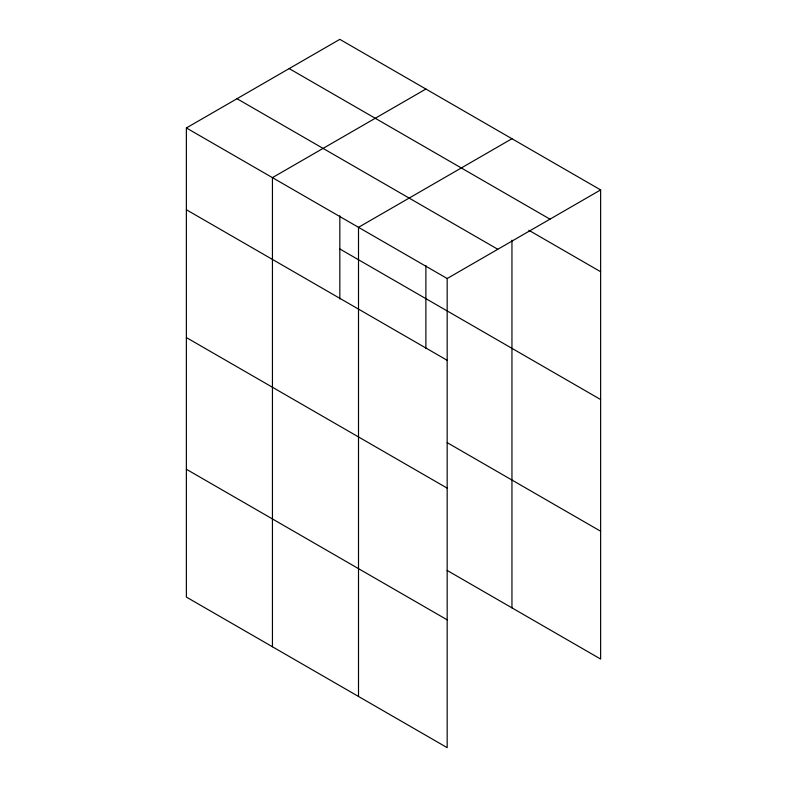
<?xml version="1.0" encoding="UTF-8"?>
<svg xmlns="http://www.w3.org/2000/svg" width="787" height="787" viewBox="0 0 787 787"><rect width="100%" height="100%" fill="white"/><g stroke="black" fill="none" stroke-linecap="round" stroke-linejoin="round"><path stroke-width="1.18" d="M186.371 127.947L447.173 278.519L447.173 747.65L186.371 597.077L186.371 127.947L339.827 39.35L600.629 189.923L600.629 659.053L447.144 570.437M425.885 89.039L272.44 177.636L272.44 646.766M511.953 138.728L358.508 227.325L358.508 696.456M447.173 278.519L600.629 189.923M289.183 68.587L549.985 219.16M528.844 230.276L600.629 271.722M237.015 98.709L497.817 249.282M339.827 248.967L600.629 399.54M186.371 209.736L447.173 360.308M447.144 442.619L600.629 531.235M186.371 337.564L447.173 488.137M186.371 469.259L447.173 619.831M511.953 240.183L511.953 607.859M425.885 265.475L425.885 348.651M339.827 215.786L339.827 298.962"/></g></svg>
